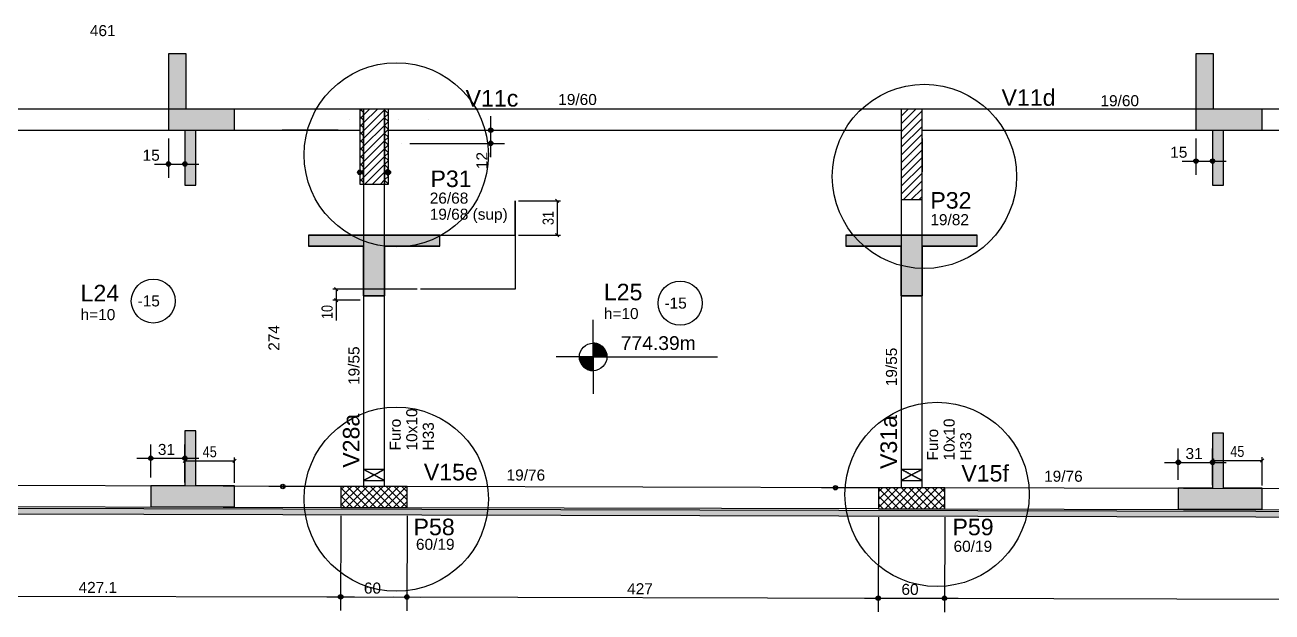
# Model space of a CAD drawing. Header units: millimetres. Extents: x 787 to 8287, y -592 to 17063.
# Drawn here: x 5139 to 6269, y 14301 to 14834 of the extents above; entities that cross this region are included whole.
import ezdxf

# ---------------------------------------------------------------- set-up
doc = ezdxf.new("R2010")
doc.units = ezdxf.units.MM
doc.linetypes.add('ESTILO_TQS_0001', pattern=[1, 0.7, -0.3])
for name, color, linetype in [('1', 1, 'Continuous'), ('10', 10, 'Continuous'), ('3', 3, 'Continuous'), ('4', 4, 'Continuous'), ('6', 6, 'Continuous'), ('Painéis', 200, 'Continuous')]:
    doc.layers.add(name, color=color, linetype=linetype)
doc.styles.add('COTA TECNICA', font='techl___.ttf', dxfattribs={"height": 10})
doc.styles.get("Standard").update_dxf_attribs({"font": 'arial.ttf'})
doc.dimstyles.new('PAINEL', dxfattribs={"dimtxt": 10, "dimasz": 3, "dimexe": 3, "dimexo": 3, "dimgap": 3, "dimtad": 1, "dimdec": 1, "dimzin": 12, "dimdsep": 46, "dimtxsty": 'COTA TECNICA', "dimblk1": 'OBLIQUE', "dimblk2": 'OBLIQUE', "dimsah": 1, "dimcen": 0.9, "dimclrd": 4, "dimclre": 4, "dimclrt": 240, "dimadec": 1, "dimazin": 3, "dimtfac": 1, "dimtdec": 1, "dimtmove": 0, "dimatfit": 3, "dimfxl": 0, "dimtolj": 1, "dimtzin": 12, "dimarcsym": 0})

# ---------------------------------------------------------------- blocks, each defined once
blk = doc.blocks.new('_Oblique')
at = {"color": 0, "linetype": 'ByBlock', "lineweight": -2}
blk.add_line((-0.5, -0.5), (0.5, 0.5), dxfattribs=at)
blk = doc.blocks.new('*D3334')
at = {"layer": 'Defpoints', "color": 0}
for p in [(5328.9, 14438.6), (5283.9, 14415.8), (5328.9, 14415.5)]:
    blk.add_point(p, dxfattribs=at)
at = {"layer": 'Painéis', "color": 4, "lineweight": -2}
for p, q in [((5283.9, 14418.8), (5283.9, 14441.6)), ((5328.9, 14418.5), (5328.9, 14441.6)), ((5283.9, 14438.6), (5328.9, 14438.6))]:
    blk.add_line(p, q, dxfattribs=at)
at = {"layer": 'Painéis', "color": 4, "lineweight": -2, "xscale": 3, "yscale": 3, "zscale": 3, "rotation": 180}
blk.add_blockref('_Oblique', (5283.9, 14438.6), dxfattribs=at)
at = {"layer": 'Painéis', "color": 4, "lineweight": -2, "xscale": 3, "yscale": 3, "zscale": 3}
blk.add_blockref('_Oblique', (5328.9, 14438.6), dxfattribs=at)
at = {"layer": 'Painéis', "color": 240, "insert": (5306.4, 14446.7), "char_height": 10, "attachment_point": 5, "style": 'COTA TECNICA'}
blk.add_mtext('\\A1;45', dxfattribs=at)
blk = doc.blocks.new('*D3335')
at = {"layer": 'Defpoints', "color": 0}
for p in [(5583.2, 14674.1), (5583.2, 14643.1), (5621.3, 14643.1)]:
    blk.add_point(p, dxfattribs=at)
at = {"layer": 'Painéis', "color": 4, "lineweight": -2}
for p, q in [((5586.2, 14674.1), (5624.3, 14674.1)), ((5621.3, 14674.1), (5621.3, 14643.1)), ((5586.2, 14643.1), (5624.3, 14643.1))]:
    blk.add_line(p, q, dxfattribs=at)
at = {"layer": 'Painéis', "color": 4, "lineweight": -2, "xscale": 3, "yscale": 3, "zscale": 3}
for p, rotation in [((5621.3, 14674.1), 90), ((5621.3, 14643.1), 270)]:
    blk.add_blockref('_Oblique', p, dxfattribs=dict(at, rotation=rotation))
at = {"layer": 'Painéis', "color": 240, "insert": (5613.1, 14658.6), "char_height": 10, "attachment_point": 5, "rotation": 90, "style": 'COTA TECNICA'}
blk.add_mtext('\\A1;31', dxfattribs=at)
blk = doc.blocks.new('*D3336')
at = {"layer": 'Defpoints', "color": 0}
for p in [(5497.4, 14594.1), (5420.9, 14584.1), (5445.8, 14584.1)]:
    blk.add_point(p, dxfattribs=at)
at = {"layer": 'Painéis', "color": 4, "lineweight": -2}
for p, q in [((5494.4, 14594.1), (5417.9, 14594.1)), ((5420.9, 14594.1), (5420.9, 14584.1)), ((5442.8, 14584.1), (5417.9, 14584.1)), ((5420.9, 14584.1), (5420.9, 14565.7))]:
    blk.add_line(p, q, dxfattribs=at)
at = {"layer": 'Painéis', "color": 4, "lineweight": -2, "xscale": 3, "yscale": 3, "zscale": 3}
for p, rotation in [((5420.9, 14594.1), 90), ((5420.9, 14584.1), 270)]:
    blk.add_blockref('_Oblique', p, dxfattribs=dict(at, rotation=rotation))
at = {"layer": 'Painéis', "color": 240, "insert": (5412.8, 14573.4), "char_height": 10, "attachment_point": 5, "rotation": 90, "style": 'COTA TECNICA'}
blk.add_mtext('\\A1;10', dxfattribs=at)
blk = doc.blocks.new('*D3340')
at = {"layer": 'Defpoints', "color": 0}
for p in [(6259.9, 14438.9), (6214.9, 14413.4), (6259.9, 14413.2)]:
    blk.add_point(p, dxfattribs=at)
at = {"layer": 'Painéis', "color": 4, "lineweight": -2}
for p, q in [((6214.9, 14416.4), (6214.9, 14441.9)), ((6259.9, 14416.2), (6259.9, 14441.9)), ((6214.9, 14438.9), (6259.9, 14438.9))]:
    blk.add_line(p, q, dxfattribs=at)
at = {"layer": 'Painéis', "color": 4, "lineweight": -2, "xscale": 3, "yscale": 3, "zscale": 3, "rotation": 180}
blk.add_blockref('_Oblique', (6214.9, 14438.9), dxfattribs=at)
at = {"layer": 'Painéis', "color": 4, "lineweight": -2, "xscale": 3, "yscale": 3, "zscale": 3}
blk.add_blockref('_Oblique', (6259.9, 14438.9), dxfattribs=at)
at = {"layer": 'Painéis', "color": 240, "insert": (6237.4, 14447), "char_height": 10, "attachment_point": 5, "style": 'COTA TECNICA'}
blk.add_mtext('\\A1;45', dxfattribs=at)

msp = doc.modelspace()

# ---------------------------------------------------------------- linework, layer by layer
at = {"layer": '1', "linetype": 'Continuous'}
for p, q in [((5404.01, 14757.3), (5360.09, 14757.3)), ((5404.01, 14757.3), (5360.09, 14757.3)), ((5411.51, 14757.3), (5411.51, 14757.3)), ((5411.51, 14757.3), (5411.51, 14757.3)), ((5442.31, 14755.46), (5444.15, 14757.3)), ((5442.31, 14757.3), (5442.31, 14757.3)), ((5442.31, 14757.3), (5442.31, 14757.3)), ((5442.31, 14757.3), (5442.31, 14757.3)), ((5442.85, 14757.3), (5445.81, 14754.35)), ((5445.8, 14744.81), (5458.29, 14757.3)), ((5445.8, 14751.88), (5451.22, 14757.3)), ((5445.8, 14737.74), (5464.8, 14756.74)), ((5464.81, 14756.75), (5465.36, 14757.3)), ((5464.81, 14756.56), (5468.31, 14753.06)), ((5468.31, 14757.3), (5468.31, 14757.3)), ((5468.31, 14757.3), (5468.31, 14757.3)), ((5468.31, 14757.3), (5468.31, 14757.3)), ((5932.81, 14743.92), (5946.2, 14757.31)), ((5932.81, 14750.99), (5939.13, 14757.31)), ((5932.81, 14757.31), (5932.81, 14757.31)), ((5932.81, 14757.31), (5932.81, 14757.31)), ((5932.81, 14757.3), (5932.81, 14757.3)), ((5951.81, 14757.31), (5951.81, 14757.31)), ((5951.81, 14757.31), (5951.81, 14757.31)), ((5967.31, 14757.3), (5967.31, 14757.3)), ((6090.64, 14757.3), (5997.09, 14757.3)), ((6098.14, 14757.3), (6098.14, 14757.3)), ((5432.81, 14747.8), (5432.81, 14747.8)), ((5432.81, 14747.8), (5432.81, 14747.8)), ((5442.31, 14748.39), (5445.81, 14751.89)), ((5442.31, 14750.78), (5445.81, 14747.28)), ((5445.8, 14730.67), (5464.8, 14749.67)), ((5464.81, 14749.68), (5468.31, 14753.18)), ((5464.81, 14749.49), (5468.31, 14745.99)), ((5464.81, 14742.61), (5468.31, 14746.11)), ((5477.8, 14747.8), (5477.8, 14747.8)), ((5477.8, 14747.8), (5477.8, 14747.8)), ((5504.8, 14747.8), (5504.8, 14747.8)), ((5561.01, 14713.79), (5561.01, 14750.79)), ((5932.81, 14736.85), (5951.81, 14755.85)), ((5932.81, 14729.77), (5951.81, 14748.77)), ((5268.95, 14738.3), (5268.95, 14738.3)), ((5283.95, 14738.3), (5283.95, 14738.3)), ((5422.8, 14738.19), (5372.01, 14738.19)), ((5416.35, 14738.3), (5416.35, 14738.3)), ((5416.35, 14738.3), (5416.35, 14738.3)), ((5430.3, 14738.19), (5430.3, 14738.19)), ((5442.31, 14741.32), (5445.81, 14744.82)), ((5442.31, 14743.71), (5445.81, 14740.21)), ((5442.31, 14734.25), (5445.81, 14737.75)), ((5442.31, 14736.64), (5445.81, 14733.14)), ((5445.8, 14723.6), (5464.8, 14742.6)), ((5445.8, 14716.53), (5464.8, 14735.53)), ((5464.81, 14742.42), (5468.31, 14738.92)), ((5464.81, 14735.54), (5468.31, 14739.04)), ((5464.81, 14735.35), (5468.31, 14731.85)), ((5480.31, 14738.29), (5480.31, 14738.29)), ((5487.81, 14738.29), (5573.51, 14738.29)), ((5932.81, 14722.7), (5951.81, 14741.7)), ((5932.81, 14715.63), (5951.81, 14734.63)), ((5951.81, 14738.3), (5951.81, 14738.3)), ((6199.95, 14738.3), (6199.95, 14738.3)), ((6214.95, 14738.3), (6214.95, 14738.3)), ((5268.95, 14730.8), (5268.95, 14695.05)), ((5283.95, 14730.8), (5283.95, 14695.05)), ((5442.3, 14726.19), (5442.3, 14726.19)), ((5442.31, 14727.18), (5445.81, 14730.68)), ((5442.31, 14729.56), (5445.81, 14726.06)), ((5442.31, 14720.11), (5445.81, 14723.61)), ((5445.8, 14709.46), (5464.8, 14728.46)), ((5455.3, 14723.3), (5455.3, 14723.3)), ((5464.81, 14728.47), (5468.31, 14731.97)), ((5464.81, 14728.28), (5468.31, 14724.78)), ((5464.81, 14721.4), (5468.31, 14724.9)), ((5468.31, 14726.29), (5468.31, 14726.29)), ((5480.31, 14726.29), (5480.31, 14726.29)), ((5480.31, 14726.29), (5480.31, 14726.29)), ((5487.81, 14726.29), (5573.51, 14726.29)), ((5932.81, 14708.56), (5951.81, 14727.56)), ((5951.81, 14730.8), (5951.81, 14700.38)), ((6199.95, 14730.8), (6199.95, 14697.76)), ((6214.95, 14730.8), (6214.95, 14697.76)), ((5442.31, 14722.49), (5445.81, 14718.99)), ((5442.31, 14713.04), (5445.81, 14716.54)), ((5442.31, 14715.42), (5445.81, 14711.92)), ((5445.8, 14702.39), (5464.8, 14721.39)), ((5445.8, 14695.32), (5464.8, 14714.32)), ((5464.81, 14721.21), (5468.31, 14717.71)), ((5464.81, 14714.32), (5468.31, 14717.82)), ((5464.81, 14714.14), (5468.31, 14710.64)), ((5932.81, 14701.49), (5951.81, 14720.49)), ((5932.81, 14694.42), (5951.81, 14713.42)), ((5942.31, 14716.31), (5942.31, 14716.31)), ((5256.45, 14707.55), (5296.45, 14707.55)), ((5442.31, 14705.97), (5445.81, 14709.47)), ((5442.31, 14708.35), (5445.81, 14704.85)), ((5442.31, 14698.9), (5445.81, 14702.4)), ((5442.31, 14701.28), (5445.81, 14697.78)), ((5446.86, 14689.3), (5464.8, 14707.24)), ((5453.93, 14689.3), (5464.8, 14700.17)), ((5464.81, 14707.25), (5468.31, 14710.75)), ((5464.81, 14707.06), (5468.31, 14703.56)), ((5464.81, 14700.18), (5468.31, 14703.68)), ((5464.81, 14699.99), (5468.31, 14696.49)), ((5932.81, 14687.35), (5951.81, 14706.35)), ((6187.45, 14710.26), (6227.45, 14710.26)), ((5442.31, 14691.82), (5445.81, 14695.32)), ((5442.31, 14694.21), (5445.81, 14690.71)), ((5442.31, 14689.31), (5442.31, 14689.31)), ((5442.31, 14689.31), (5442.31, 14689.31)), ((5461, 14689.3), (5464.8, 14693.1)), ((5464.81, 14693.11), (5468.31, 14696.61)), ((5464.81, 14692.92), (5468.31, 14689.42)), ((5468.07, 14689.31), (5468.31, 14689.54)), ((5932.81, 14680.28), (5951.81, 14699.28)), ((5934.91, 14675.31), (5951.81, 14692.21)), ((5941.98, 14675.31), (5951.81, 14685.13)), ((5949.05, 14675.31), (5951.81, 14678.06)), ((5932.81, 14675.31), (5932.81, 14675.31)), ((5932.81, 14675.31), (5932.81, 14675.31)), ((5653.81, 14532.73), (5653.81, 14566.29)), ((5653.81, 14545.23), (5653.81, 14520.23)), ((5653.81, 14544.62), (5657.65, 14544.62)), ((5653.81, 14543.83), (5659.55, 14543.83)), ((5653.81, 14543.04), (5660.88, 14543.04)), ((5653.81, 14542.24), (5661.92, 14542.24)), ((5653.81, 14532.73), (5620.25, 14532.73)), ((5641.31, 14532.73), (5666.31, 14532.73)), ((5653.81, 14531.94), (5641.31, 14531.94)), ((5653.81, 14531.14), (5641.41, 14531.14)), ((5653.81, 14541.45), (5662.76, 14541.45)), ((5653.81, 14540.66), (5663.47, 14540.66)), ((5653.81, 14539.87), (5664.08, 14539.87)), ((5653.81, 14539.07), (5664.58, 14539.07)), ((5653.81, 14538.28), (5665.01, 14538.28)), ((5653.81, 14537.49), (5665.37, 14537.49)), ((5653.81, 14536.69), (5665.67, 14536.69)), ((5653.81, 14535.9), (5665.9, 14535.9)), ((5653.81, 14535.11), (5666.09, 14535.11)), ((5653.81, 14534.32), (5666.21, 14534.32)), ((5653.81, 14533.52), (5666.29, 14533.52)), ((5653.81, 14532.73), (5766.31, 14532.73)), ((5653.81, 14532.73), (5653.81, 14499.17)), ((5653.81, 14530.35), (5641.54, 14530.35)), ((5653.81, 14529.56), (5641.72, 14529.56)), ((5653.81, 14528.77), (5641.96, 14528.77)), ((5653.81, 14527.97), (5642.25, 14527.97)), ((5653.81, 14527.18), (5642.61, 14527.18)), ((5653.81, 14526.39), (5643.04, 14526.39)), ((5653.81, 14525.59), (5643.55, 14525.59)), ((5653.81, 14524.8), (5644.15, 14524.8)), ((5653.81, 14524.01), (5644.86, 14524.01)), ((5653.81, 14523.22), (5645.71, 14523.22)), ((5653.81, 14522.42), (5646.74, 14522.42)), ((5653.81, 14521.63), (5648.06, 14521.63)), ((5653.81, 14520.84), (5649.96, 14520.84)), ((5252.95, 14423.31), (5252.95, 14453.31)), ((5283.95, 14423.31), (5283.95, 14453.31)), ((5240.45, 14440.81), (5296.45, 14440.81)), ((6183.95, 14421.21), (6183.95, 14449.63)), ((6214.95, 14421.21), (6214.95, 14449.63)), ((6171.45, 14437.13), (6227.45, 14437.13)), ((5252.95, 14415.81), (5252.95, 14415.81)), ((5283.95, 14415.81), (5283.95, 14415.81)), ((5438.28, 14415.26), (5360.09, 14415.26)), ((5425.26, 14398.3), (5442.31, 14415.27)), ((5425.27, 14405.37), (5435.24, 14415.28)), ((5425.28, 14406.85), (5435.8, 14396.28)), ((5425.29, 14412.44), (5428.17, 14415.3)), ((5425.3, 14413.92), (5442.87, 14396.27)), ((5430.33, 14396.3), (5449.38, 14415.25)), ((5430.99, 14415.29), (5449.94, 14396.25)), ((5437.4, 14396.28), (5456.45, 14415.23)), ((5438.06, 14415.28), (5457.01, 14396.23)), ((5444.47, 14396.26), (5463.52, 14415.22)), ((5445.13, 14415.26), (5464.08, 14396.22)), ((5445.78, 14415.26), (5445.78, 14415.26)), ((5451.55, 14396.25), (5470.59, 14415.2)), ((5452.2, 14415.24), (5471.15, 14396.2)), ((5458.62, 14396.23), (5477.66, 14415.18)), ((5459.27, 14415.23), (5478.22, 14396.18)), ((5465.69, 14396.21), (5484.73, 14415.17)), ((5466.34, 14415.21), (5485.25, 14396.16)), ((5472.76, 14396.19), (5485.28, 14408.66)), ((5473.41, 14415.19), (5485.27, 14403.28)), ((5480.48, 14415.18), (5485.29, 14410.35)), ((5925.31, 14414.08), (5860.82, 14414.08)), ((5912.29, 14396.26), (5930.2, 14414.09)), ((5912.31, 14403.34), (5923.13, 14414.11)), ((5912.32, 14406.55), (5923.71, 14395.11)), ((5912.33, 14410.41), (5916.06, 14414.12)), ((5912.33, 14413.62), (5930.78, 14395.09)), ((5918.23, 14395.12), (5937.27, 14414.07)), ((5918.89, 14414.12), (5937.85, 14395.07)), ((5925.3, 14395.1), (5944.35, 14414.06)), ((5925.97, 14414.1), (5944.92, 14395.05)), ((5932.37, 14395.08), (5951.42, 14414.04)), ((5932.81, 14414.08), (5932.81, 14414.08)), ((5933.04, 14414.08), (5951.99, 14395.04)), ((5939.44, 14395.07), (5958.49, 14414.02)), ((5940.11, 14414.07), (5959.06, 14395.02)), ((5946.51, 14395.05), (5965.56, 14414)), ((5947.18, 14414.05), (5966.13, 14395)), ((5953.58, 14395.03), (5972.33, 14413.69)), ((5954.25, 14414.03), (5972.29, 14395.9)), ((5960.66, 14395.02), (5972.32, 14406.62)), ((5961.32, 14414.01), (5972.31, 14402.97)), ((5968.39, 14414), (5972.33, 14410.05)), ((6183.95, 14413.71), (6183.95, 14413.71)), ((6214.95, 14413.71), (6214.95, 14413.71)), ((5425.25, 14396.21), (5425.25, 14396.21)), ((5425.25, 14396.21), (5425.25, 14396.21)), ((5425.26, 14399.78), (5428.73, 14396.3)), ((5455.28, 14405.74), (5455.28, 14405.74)), ((5479.83, 14396.18), (5485.27, 14401.59)), ((5485.25, 14396.06), (5485.25, 14396.06)), ((5485.25, 14396.06), (5485.25, 14396.06)), ((5912.29, 14395.04), (5912.29, 14395.04)), ((5912.29, 14395.04), (5912.29, 14395.04)), ((5912.3, 14399.48), (5916.64, 14395.12)), ((5942.31, 14404.56), (5942.31, 14404.56)), ((5967.73, 14395), (5972.3, 14399.55)), ((5972.29, 14394.9), (5972.29, 14394.9)), ((5972.29, 14394.9), (5972.29, 14394.9)), ((5425.23, 14388.71), (5425.03, 14302.71)), ((5425.23, 14388.71), (5425.03, 14302.71)), ((5485.23, 14388.56), (5485.03, 14302.57)), ((5485.23, 14388.56), (5485.03, 14302.57)), ((5912.27, 14387.54), (5912.06, 14301.54)), ((5912.27, 14387.54), (5912.06, 14301.54)), ((5972.27, 14387.4), (5972.06, 14301.4)), ((5972.27, 14387.4), (5972.06, 14301.4)), ((4985.46, 14316.27), (5437.56, 14315.18)), ((5412.56, 14315.24), (5497.56, 14315.04)), ((5472.56, 14315.1), (5924.59, 14314.01)), ((5899.59, 14314.07), (5984.59, 14313.87)), ((5959.59, 14313.93), (6633.06, 14312.31))]:
    msp.add_line(p, q, dxfattribs=at)
for points in [[(5442.31, 14757.3), (4981.3, 14757.3)], [(5932.81, 14757.3), (5468.31, 14757.3)], [(6342.3, 14757.3), (5951.81, 14757.3)], [(4981.3, 14738.3), (5442.31, 14738.3)], [(5468.31, 14738.3), (5932.81, 14738.3)], [(5951.81, 14738.3), (6342.3, 14738.3)], [(5445.81, 14689.3), (5445.78, 14415.26)], [(5464.78, 14415.21), (5464.81, 14689.3)], [(5932.81, 14675.31), (5932.81, 14414.08)], [(5951.81, 14414.04), (5951.81, 14675.31)], [(5653.81, 14545.23), (5653.81, 14532.73), (5666.31, 14532.73), (5666.31, 14533.19), (5666.25, 14533.97), (5666.15, 14534.76), (5665.98, 14535.58), (5665.79, 14536.32), (5665.51, 14537.14), (5665.17, 14537.95), (5664.79, 14538.7), (5664.32, 14539.5), (5663.74, 14540.32), (5663.04, 14541.16), (5662.45, 14541.77), (5661.66, 14542.46), (5661.12, 14542.87), (5660.53, 14543.27), (5659.83, 14543.69), (5659.12, 14544.05), (5658.04, 14544.49), (5657.05, 14544.8), (5656.26, 14544.99), (5655.29, 14545.14), (5654.51, 14545.21), (5653.81, 14545.23)], [(5653.81, 14520.23), (5653.81, 14532.73), (5641.31, 14532.73), (5641.32, 14532.27), (5641.38, 14531.49), (5641.48, 14530.7), (5641.64, 14529.88), (5641.84, 14529.14), (5642.12, 14528.32), (5642.45, 14527.51), (5642.83, 14526.76), (5643.31, 14525.96), (5643.88, 14525.14), (5644.58, 14524.3), (5645.18, 14523.69), (5645.97, 14523), (5646.51, 14522.59), (5647.09, 14522.19), (5647.8, 14521.77), (5648.51, 14521.41), (5649.59, 14520.97), (5650.58, 14520.66), (5651.37, 14520.47), (5652.33, 14520.32), (5653.11, 14520.25), (5653.81, 14520.23)], [(5425.3, 14415.28), (4998.2, 14416.33)], [(5912.34, 14414.15), (5485.3, 14415.14)], [(6620.8, 14412.28), (5972.33, 14414.01)], [(3483.31, 14399.3), (3483.29, 14394.3), (6883.77, 14386.16), (6883.79, 14391.16), (3483.31, 14399.3)], [(4998.16, 14397.33), (5425.25, 14396.28)], [(5485.25, 14396.14), (5912.29, 14395.15)], [(5972.29, 14395.01), (6620.76, 14393.28)]]:
    msp.add_lwpolyline(points, dxfattribs=at)
at = {"layer": '1', "linetype": 'ESTILO_TQS_0001'}
for points in [[(5455.31, 14425.71), (5464.81, 14420.71), (5464.81, 14430.71), (5455.31, 14425.71), (5464.81, 14430.71), (5445.81, 14430.71), (5455.31, 14425.71), (5445.81, 14430.71), (5445.81, 14420.71), (5455.31, 14425.71), (5445.81, 14420.71), (5464.81, 14420.71), (5455.31, 14425.71)], [(5942.31, 14425.77), (5951.81, 14420.77), (5951.81, 14430.77), (5942.31, 14425.77), (5951.81, 14430.77), (5932.81, 14430.77), (5942.31, 14425.77), (5932.81, 14430.77), (5932.81, 14420.77), (5942.31, 14425.77), (5932.81, 14420.77), (5951.81, 14420.77), (5942.31, 14425.77)]]:
    msp.add_lwpolyline(points, dxfattribs=at)
at = {"layer": '1', "linetype": 'Continuous'}
for centre, radius in [((5561.01, 14738.29), 2), ((5561.01, 14738.29), 1), ((5561.01, 14726.29), 2), ((5561.01, 14726.29), 1), ((6199.95, 14710.26), 2), ((6199.95, 14710.26), 1), ((6214.95, 14710.26), 2), ((6214.95, 14710.26), 1), ((5268.95, 14707.55), 2), ((5268.95, 14707.55), 1), ((5283.95, 14707.55), 2), ((5283.95, 14707.55), 1), ((5442.3, 14700.03), 2), ((5442.3, 14700.03), 1), ((5468.31, 14700.03), 2), ((5468.31, 14700.03), 1), ((5653.81, 14532.73), 12.5), ((5252.95, 14440.81), 2), ((5252.95, 14440.81), 1), ((5283.95, 14440.81), 2), ((5283.95, 14440.81), 1), ((6183.95, 14437.13), 2), ((6183.95, 14437.13), 1), ((6214.95, 14437.13), 2), ((6214.95, 14437.13), 1), ((5372.59, 14415.26), 2), ((5372.59, 14415.26), 1), ((5873.32, 14414.08), 2), ((5873.32, 14414.08), 1), ((5425.06, 14315.21), 2), ((5425.06, 14315.21), 2), ((5425.06, 14315.21), 1), ((5425.06, 14315.21), 1), ((5485.06, 14315.07), 2), ((5485.06, 14315.07), 2), ((5485.06, 14315.07), 1), ((5485.06, 14315.07), 1), ((5912.09, 14314.04), 2), ((5912.09, 14314.04), 2), ((5972.09, 14313.9), 2), ((5972.09, 14313.9), 2), ((5912.09, 14314.04), 1), ((5912.09, 14314.04), 1), ((5972.09, 14313.9), 1), ((5972.09, 14313.9), 1)]:
    msp.add_circle(centre, radius, dxfattribs=at)
for points in [[(3483.31, 14399.3), (3483.29, 14394.3), (6883.77, 14386.16)], [(3483.31, 14399.3), (6883.77, 14386.16), (6883.79, 14391.16)], [(3483.31, 14399.3), (6883.79, 14391.16), (3483.31, 14399.3)]]:
    msp.add_solid(points, dxfattribs=at)
at = {"layer": '10', "linetype": 'Continuous'}
for points in [[(5268.95, 14738.3), (5283.95, 14738.3), (5283.95, 14688.3), (5293.95, 14688.3), (5293.95, 14738.3), (5328.95, 14738.3), (5328.95, 14757.3), (5284.95, 14757.3), (5284.95, 14807.3), (5268.95, 14807.3), (5268.95, 14738.3)], [(6214.95, 14688.3), (6224.95, 14688.3), (6224.95, 14738.3), (6259.95, 14738.3), (6259.95, 14757.3), (6215.95, 14757.3), (6215.95, 14807.3), (6199.95, 14807.3), (6199.95, 14738.3), (6214.95, 14738.3), (6214.95, 14688.3)], [(5395.81, 14633.14), (5445.81, 14633.14), (5445.81, 14588.14), (5464.81, 14588.14), (5464.81, 14633.14), (5514.81, 14633.14), (5514.81, 14643.14), (5395.81, 14643.14), (5395.81, 14633.14)], [(5882.81, 14633.14), (5932.81, 14633.14), (5932.81, 14588.14), (5951.81, 14588.14), (5951.81, 14633.14), (6001.81, 14633.14), (6001.81, 14643.14), (5882.81, 14643.14), (5882.81, 14633.14)], [(5252.95, 14396.8), (5328.95, 14396.8), (5328.95, 14415.81), (5293.95, 14415.81), (5293.95, 14465.81), (5283.95, 14465.81), (5283.95, 14415.81), (5252.95, 14415.81), (5252.95, 14396.8)], [(6214.95, 14463.71), (6214.95, 14413.71), (6183.95, 14413.71), (6183.95, 14394.71), (6259.95, 14394.71), (6259.95, 14413.71), (6224.95, 14413.71), (6224.95, 14463.71)], [(6214.95, 14463.71), (6214.95, 14413.71), (6183.95, 14413.71), (6183.95, 14394.71), (6259.95, 14394.71), (6259.95, 14413.71), (6224.95, 14413.71), (6224.95, 14463.71), (6214.95, 14463.71)]]:
    msp.add_lwpolyline(points, dxfattribs=at)
at = {"layer": '3', "linetype": 'Continuous'}
for centre in [(5255.26, 14583.37), (5732.64, 14581.39)]:
    msp.add_circle(centre, 19.93, dxfattribs=at)
at = {"layer": '6', "linetype": 'Continuous'}
for p, q in [((5268.95, 14807.3), (5268.95, 14738.3)), ((6199.95, 14807.3), (6199.95, 14738.3)), ((6215.95, 14757.3), (6215.95, 14807.3)), ((5328.95, 14757.3), (5284.95, 14757.3)), ((5328.95, 14738.3), (5328.95, 14757.3)), ((6259.95, 14757.3), (6215.95, 14757.3)), ((6259.95, 14738.3), (6259.95, 14757.3)), ((5268.95, 14738.3), (5283.95, 14738.3)), ((5283.95, 14738.3), (5283.95, 14688.3)), ((5293.95, 14688.3), (5293.95, 14738.3)), ((5293.95, 14738.3), (5328.95, 14738.3)), ((6199.95, 14738.3), (6214.95, 14738.3)), ((6214.95, 14738.3), (6214.95, 14688.3)), ((6224.95, 14688.3), (6224.95, 14738.3)), ((6224.95, 14738.3), (6259.95, 14738.3)), ((5395.81, 14643.14), (5514.81, 14643.14)), ((5445.81, 14633.14), (5395.81, 14633.14)), ((5445.81, 14588.14), (5445.81, 14633.14)), ((5514.81, 14633.14), (5464.81, 14633.14)), ((5464.81, 14633.14), (5464.81, 14588.14)), ((5882.81, 14643.14), (6001.81, 14643.14)), ((5932.81, 14633.14), (5882.81, 14633.14)), ((5932.81, 14588.14), (5932.81, 14633.14)), ((6001.81, 14633.14), (5951.81, 14633.14)), ((5951.81, 14633.14), (5951.81, 14588.14)), ((5464.81, 14588.14), (5445.81, 14588.14)), ((5951.81, 14588.14), (5932.81, 14588.14)), ((5283.95, 14465.81), (5283.95, 14415.81)), ((5293.95, 14415.81), (5293.95, 14465.81)), ((6214.95, 14463.71), (6214.95, 14413.71)), ((6224.95, 14413.71), (6224.95, 14463.71)), ((5283.95, 14415.81), (5252.95, 14415.81)), ((5252.95, 14415.81), (5252.95, 14396.8)), ((5328.95, 14415.81), (5293.95, 14415.81)), ((5328.95, 14396.8), (5328.95, 14415.81)), ((6214.95, 14413.71), (6183.95, 14413.71)), ((6183.95, 14413.71), (6183.95, 14394.71)), ((6259.95, 14413.71), (6224.95, 14413.71)), ((6259.95, 14394.71), (6259.95, 14413.71)), ((5252.95, 14396.8), (5328.95, 14396.8)), ((6183.95, 14394.71), (6259.95, 14394.71))]:
    msp.add_line(p, q, dxfattribs=at)
for points in [[(5442.31, 14689.31), (5445.81, 14689.31), (5445.81, 14757.3), (5442.31, 14757.3), (5442.31, 14689.31)], [(5445.8, 14689.3), (5464.8, 14689.3), (5464.8, 14757.3), (5445.8, 14757.3), (5445.8, 14689.3)], [(5464.81, 14689.31), (5468.31, 14689.31), (5468.31, 14757.3), (5464.81, 14757.3), (5464.81, 14689.31)], [(5932.81, 14675.31), (5951.81, 14675.31), (5951.81, 14757.31), (5932.81, 14757.31), (5932.81, 14675.31)], [(5425.25, 14396.31), (5485.25, 14396.16), (5485.3, 14415.16), (5425.3, 14415.31), (5425.25, 14396.31)], [(5912.29, 14395.13), (5972.29, 14394.99), (5972.33, 14413.99), (5912.34, 14414.13), (5912.29, 14395.13)]]:
    msp.add_lwpolyline(points, dxfattribs=at)
for points in [[(5283.95, 14738.3), (5284.95, 14807.3), (5268.95, 14807.3)], [(5283.95, 14738.3), (5268.95, 14807.3), (5268.95, 14738.3)], [(5283.95, 14738.3), (5284.95, 14757.3), (5284.95, 14807.3)], [(6214.95, 14738.3), (6215.95, 14807.3), (6199.95, 14807.3)], [(6214.95, 14738.3), (6199.95, 14807.3), (6199.95, 14738.3)], [(6214.95, 14738.3), (6215.95, 14757.3), (6215.95, 14807.3)], [(5283.95, 14738.3), (5293.95, 14688.3), (5284.95, 14757.3)], [(5293.95, 14738.3), (5328.95, 14757.3), (5284.95, 14757.3)], [(5293.95, 14738.3), (5284.95, 14757.3), (5293.95, 14688.3)], [(5293.95, 14738.3), (5328.95, 14738.3), (5328.95, 14757.3)], [(6214.95, 14738.3), (6224.95, 14688.3), (6215.95, 14757.3)], [(6224.95, 14738.3), (6259.95, 14757.3), (6215.95, 14757.3)], [(6224.95, 14738.3), (6215.95, 14757.3), (6224.95, 14688.3)], [(6224.95, 14738.3), (6259.95, 14738.3), (6259.95, 14757.3)], [(5283.95, 14738.3), (5283.95, 14688.3), (5293.95, 14688.3)], [(6214.95, 14738.3), (6214.95, 14688.3), (6224.95, 14688.3)], [(5395.81, 14643.14), (5395.81, 14633.14), (5445.81, 14633.14)], [(5395.81, 14643.14), (5445.81, 14633.14), (5514.81, 14643.14)], [(5464.81, 14633.14), (5514.81, 14643.14), (5445.81, 14633.14)], [(5464.81, 14633.14), (5445.81, 14633.14), (5445.81, 14588.14)], [(5464.81, 14633.14), (5445.81, 14588.14), (5464.81, 14588.14)], [(5464.81, 14633.14), (5514.81, 14633.14), (5514.81, 14643.14)], [(5882.81, 14643.14), (5882.81, 14633.14), (5932.81, 14633.14)], [(5882.81, 14643.14), (5932.81, 14633.14), (6001.81, 14643.14)], [(5932.81, 14633.14), (5951.81, 14633.14), (6001.81, 14643.14)], [(5932.81, 14588.14), (5951.81, 14588.14), (5932.81, 14633.14)], [(5951.81, 14588.14), (5951.81, 14633.14), (5932.81, 14633.14)], [(5951.81, 14633.14), (6001.81, 14633.14), (6001.81, 14643.14)], [(5293.95, 14465.81), (5283.95, 14465.81), (5293.95, 14415.81)], [(5283.95, 14465.81), (5283.95, 14415.81), (5293.95, 14415.81)], [(6224.95, 14413.71), (6224.95, 14463.71), (6214.95, 14463.71)], [(6224.95, 14413.71), (6214.95, 14463.71), (6214.95, 14413.71)], [(5283.95, 14415.81), (5252.95, 14415.81), (5328.95, 14396.8)], [(5328.95, 14396.8), (5252.95, 14415.81), (5252.95, 14396.8)], [(5293.95, 14415.81), (5283.95, 14415.81), (5328.95, 14396.8)], [(5328.95, 14396.8), (5328.95, 14415.81), (5293.95, 14415.81)], [(6214.95, 14413.71), (6183.95, 14413.71), (6183.95, 14394.71)], [(6214.95, 14413.71), (6183.95, 14394.71), (6259.95, 14394.71)], [(6224.95, 14413.71), (6214.95, 14413.71), (6259.95, 14394.71)], [(6224.95, 14413.71), (6259.95, 14394.71), (6259.95, 14413.71)]]:
    msp.add_solid(points, dxfattribs=at)
at = {"layer": 'Painéis'}
for p, q in [((5583.22, 14643.14), (5583.22, 14674.14)), ((5583.22, 14674.14), (5583.22, 14594.14)), ((5514.81, 14643.14), (5583.22, 14643.14)), ((5583.22, 14594.14), (5497.35, 14594.14))]:
    msp.add_line(p, q, dxfattribs=at)
at = {"layer": 'Painéis', "color": 5}
for centre in [(5475.45, 14715.87), (5953.9, 14696.31), (5475.45, 14403.7), (5965.33, 14408.09)]:
    msp.add_circle(centre, 83.49, dxfattribs=at)

# ---------------------------------------------------------------- texts
at = {"layer": '1', "linetype": 'Continuous'}
for s, height, p in [('461', 10, (5197.8, 14823.49)), ('15', 10, (6176.62, 14713.26)), ('15', 10, (5245.61, 14710.55)), ('774.39m', 12.5, (5678.81, 14538.98)), ('31', 10, (5259.45, 14443.81)), ('31', 10, (6190.45, 14440.13))]:
    msp.add_text(s, height=height, dxfattribs=at).set_placement(p)
for s, rotation, p in [('12', 90, (5558.01, 14702.96)), ('274', 90, (5369.59, 14538.28)), ('10x10', 90, (5494.46, 14447.9)), ('Furo', 90, (5479.46, 14447.9)), ('10x10', 90, (5981.33, 14438.78)), ('H33', 90, (5509.46, 14447.9)), ('Furo', 90, (5966.33, 14438.78)), ('H33', 90, (5996.33, 14438.78)), ('427.1', 359.86241, (5187.52, 14318.78)), ('60', 359.86241, (5446.07, 14318.16)), ('427', 359.86241, (5684.58, 14317.59)), ('60', 359.86241, (5933.1, 14316.99))]:
    msp.add_text(s, height=10, rotation=rotation, dxfattribs=at).set_placement(p)
at = {"layer": '3', "linetype": 'Continuous'}
for s, p in [('19/60', (5622.16, 14761.05)), ('19/60', (6113.41, 14759.96)), ('26/68', (5505.74, 14671.67)), ('19/68 (sup)', (5505.74, 14657.06)), ('19/82', (5959.31, 14652.11)), ('-15', (5241.04, 14578.48)), ('h=10', (5189.41, 14566.06)), ('h=10', (5663.5, 14567.02)), ('-15', (5718.42, 14576.5)), ('60/19', (5493.27, 14357.84)), ('60/19', (5980.32, 14356.03))]:
    msp.add_text(s, height=10, dxfattribs=at).set_placement(p)
for s, rotation, p in [('19/55', 90, (5442.06, 14507.26)), ('19/55', 90, (5929.06, 14506.11)), ('19/76', 359.87, (5575.34, 14420.68)), ('19/76', 359.87, (6062.34, 14419.58))]:
    msp.add_text(s, height=10, rotation=rotation, dxfattribs=at).set_placement(p)
at = {"layer": '4', "linetype": 'Continuous'}
for s, p in [('V11c', (5538.23, 14759.63)), ('V11d', (6023.79, 14760.32)), ('L24', (5189.41, 14583.06)), ('L25', (5663.5, 14584.02))]:
    msp.add_text(s, height=15, dxfattribs=at).set_placement(p)
for s, rotation, p in [('V28a', 90, (5442.06, 14432.26)), ('V31a', 90, (5929.06, 14431.11)), ('V15e', 359.87, (5500.34, 14420.85)), ('V15f', 359.87, (5987.34, 14419.75))]:
    msp.add_text(s, height=15, rotation=rotation, dxfattribs=at).set_placement(p)
at = {"layer": '6', "linetype": 'Continuous'}
for s, p in [('P31', (5506.4, 14686.67)), ('P32', (5959.31, 14667.11)), ('P58', (5491.08, 14371.08)), ('P59', (5979.35, 14371.03))]:
    msp.add_text(s, height=15, dxfattribs=at).set_placement(p)

# ---------------------------------------------------------------- dimensions: what is measured, and where the dimension line sits
at = {"layer": 'Painéis'}
for base, p1, p2, picture, middle in [((5621.32, 14643.14), (5583.22, 14674.14), (5583.22, 14643.14), '*D3335', (5613.1, 14658.64)), ((5420.91, 14584.14), (5497.35, 14594.14), (5445.81, 14584.14), '*D3336', (5412.81, 14573.43))]:
    dim = msp.add_linear_dim(base=base, p1=p1, p2=p2, angle=90, dimstyle='PAINEL', dxfattribs=at)
    dim.commit()
    dim.dimension.update_dxf_attribs({"geometry": picture, "text_midpoint": middle})
for base, p1, p2, picture, middle in [((5328.95, 14438.57), (5283.95, 14415.81), (5328.95, 14415.51), '*D3334', (5306.45, 14446.68)), ((6259.95, 14438.94), (6214.95, 14413.36), (6259.95, 14413.24), '*D3340', (6237.45, 14447.05))]:
    dim = msp.add_linear_dim(base=base, p1=p1, p2=p2, dimstyle='PAINEL', dxfattribs=at)
    dim.commit()
    dim.dimension.update_dxf_attribs({"geometry": picture, "text_midpoint": middle})

doc.saveas('drawing.dxf')
